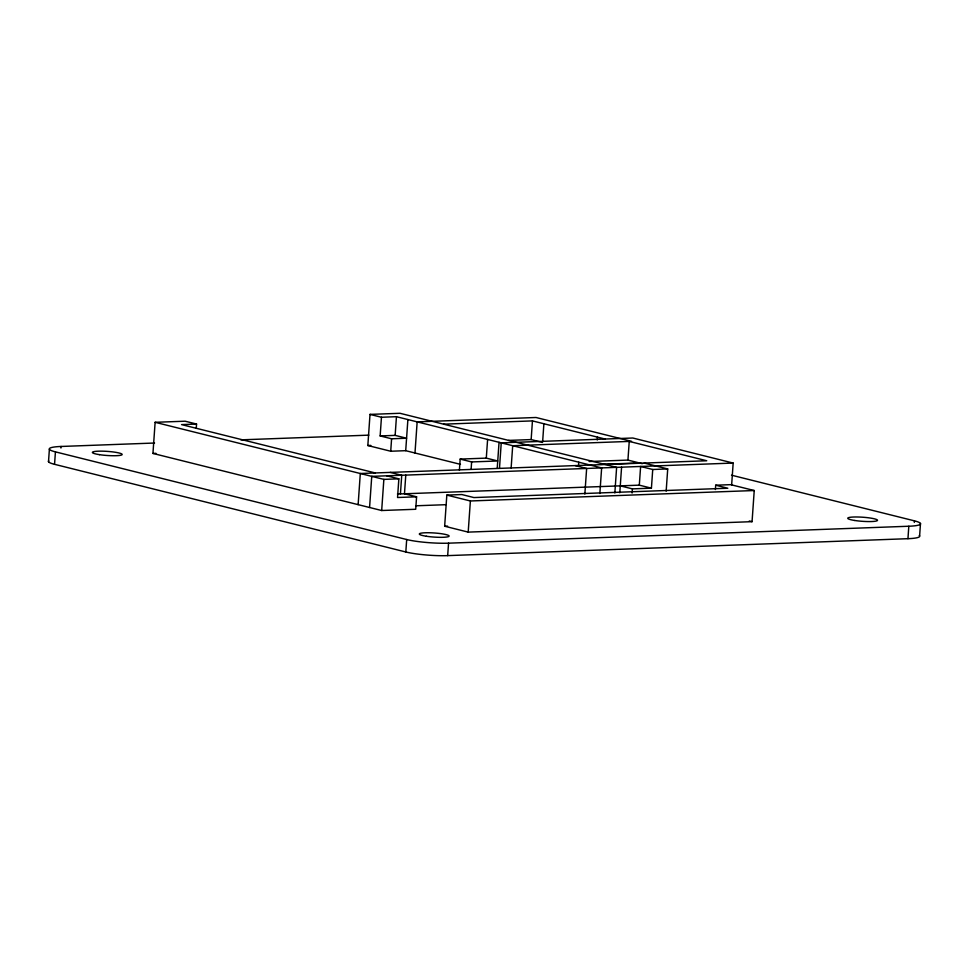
<?xml version="1.0" encoding="UTF-8"?>
<svg xmlns="http://www.w3.org/2000/svg" width="969" height="969" viewBox="0 0 969 969"><rect width="100%" height="100%" fill="white"/><g stroke="black" fill="none" stroke-linecap="round" stroke-linejoin="round"><path stroke-width="1.45" d="M48.511 461.704L49.383 449.253M919.242 535.469A29.93 4.118 4 0 1 907.953 538.691L447.678 555.625A29.93 4.118 4 0 1 405.817 551.979L54.555 464.321L55.427 451.869A29.93 4.118 4 0 1 61.047 446.467L154.543 443.027M60.938 448.029L61.047 446.467M405.781 475.113L404.473 493.79L416.585 496.806L415.713 509.27L381.677 510.518L152.945 453.431L155.125 422.302L185.103 421.2L196.55 424.047L196.247 428.359M358.13 504.643L360.311 473.502L706.74 460.759L629.244 441.416L627.936 460.093L642.29 463.679M460.469 464.357L405.708 450.682L390.725 451.239L367.832 445.522L370.013 414.393L400.003 413.291L616.623 467.349L614.843 492.955M369.577 507.49L371.745 476.36L733.17 463.061L731.619 485.299M380.151 435.929L395.146 435.372L406.58 438.23L391.585 438.787L380.151 435.929L381.459 417.251L370.013 414.393M381.677 510.518L383.857 479.389L155.125 422.302M390.725 451.239L391.585 438.787M395.146 435.372L396.442 416.694L381.459 417.251M386.74 475.815L398.853 478.831L397.544 497.509L416.585 496.806M400.427 493.936L401.735 475.258L390.289 472.4M405.708 450.682L407.888 419.553M405.817 551.979L406.689 539.527L55.427 451.869M414.986 452.995L417.154 421.866L536.002 417.494L631.534 441.331L512.698 445.704L511.135 467.942M715.691 485.203L730.687 484.657L754.233 490.532L752.065 521.661L468.197 532.114L444.65 526.228L446.83 495.098L461.813 494.541L473.926 497.569L727.804 488.231L715.691 485.203L715.388 489.515M447.678 555.625L448.55 543.173L908.813 526.24A29.93 4.118 4 0 0 914.445 520.85L731.498 475.185M459.403 470.159L460.178 459.088L486.293 458.119L497.739 460.978L471.624 461.934L460.178 459.088M471.14 468.863L471.624 461.934M468.197 532.114L470.377 500.973L446.83 495.098M486.293 458.119L487.601 439.442M497.254 467.894L499.047 442.3M499.495 468.051L501.252 442.857L632.793 438.012L733.17 463.061M542.579 442.433L531.145 439.575L532.453 420.897L443.596 424.168M542.688 440.992L543.888 423.756M578.554 465.072L578.747 462.189M584.852 494.057L586.645 468.451L575.198 465.604M597.279 439.999L597.473 437.128M599.847 493.5L601.64 467.906L396.442 416.694M619.785 492.773L621.577 467.167M632.091 493.027L632.382 488.873L620.269 485.844M652.731 469.493L651.422 488.17L639.31 485.154L640.618 466.464L652.731 469.493L667.714 468.935L666.163 491.174M907.953 538.691L908.813 526.24M914.336 522.4L914.445 520.85M919.617 535.918L920.489 523.466M196.55 424.047L181.554 424.604L375.306 472.957M240.845 439.853L368.862 435.142M152.945 453.431L155.936 453.322M367.832 445.522L370.836 445.413M508.555 440.411L531.145 439.575M589.104 461.523L627.936 460.093M600.55 464.381L639.37 462.952M383.857 479.389L398.853 478.831M397.435 494.045L639.31 485.154M632.382 488.873L651.422 488.17M470.377 500.973L754.233 490.532M415.665 505.794L445.813 504.692M444.65 526.228L447.605 526.119M532.453 420.897L605.104 439.03M644.167 463.061L667.714 468.935M749.291 520.971L752.065 521.661M448.55 543.173A29.93 4.118 4 0 1 406.689 539.527M54.555 464.321A29.93 4.118 4 0 1 48.704 460.869M854.767 520.486A14.971 2.059 4 0 0 877.539 520.353A14.971 2.059 4 0 0 855.542 516.974A14.971 2.059 4 0 0 854.767 520.486M99.407 454.655A14.971 2.059 4 0 0 122.179 454.522A14.971 2.059 4 0 0 100.182 451.142A14.971 2.059 4 0 0 99.407 454.655M426.348 536.245A14.971 2.059 4 0 0 449.132 536.123A14.971 2.059 4 0 0 427.123 532.732A14.971 2.059 4 0 0 426.348 536.245"/></g></svg>
